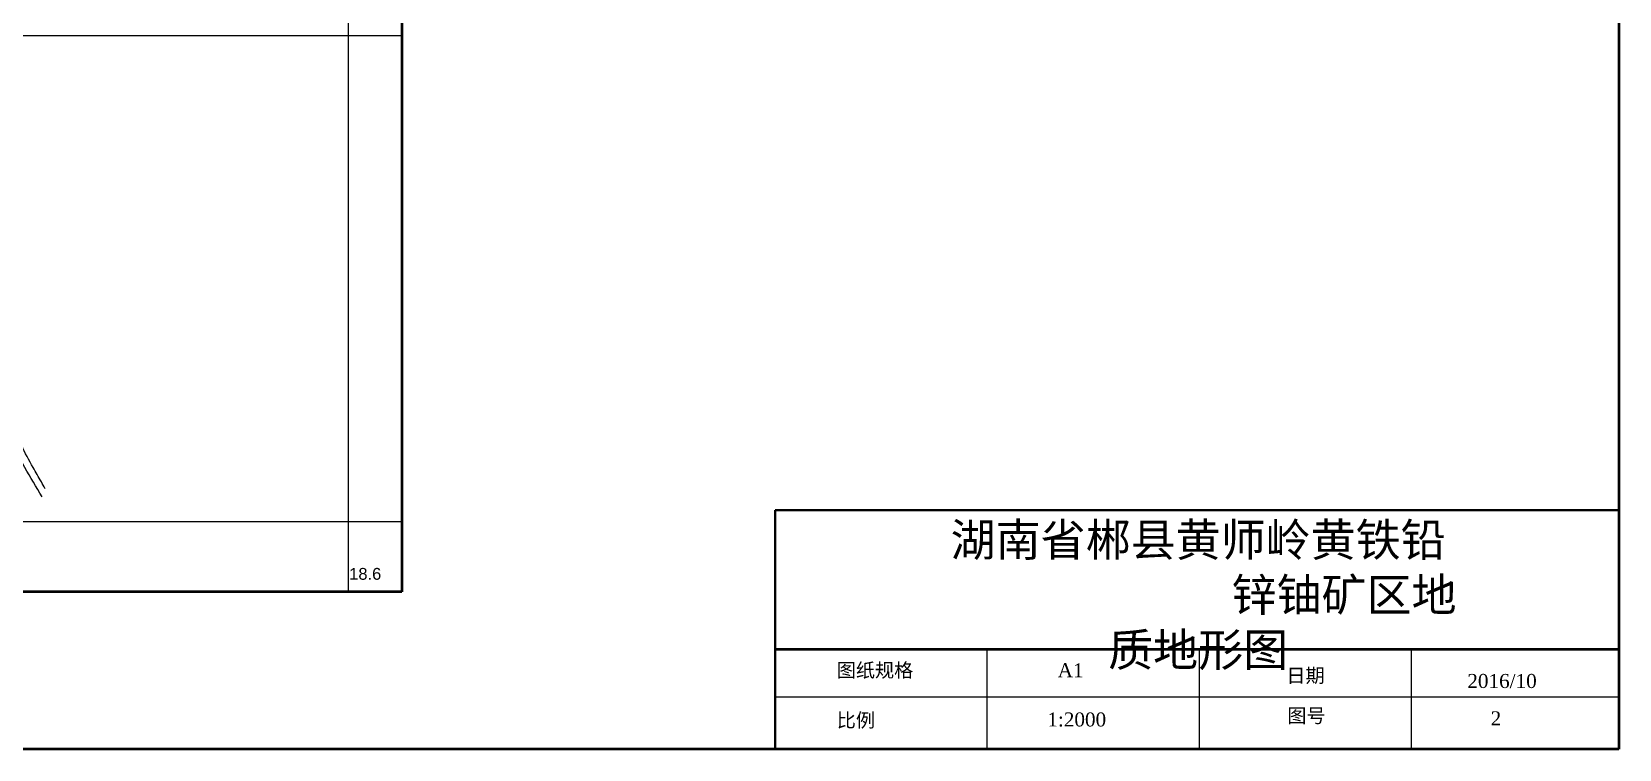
# Model space of a CAD drawing. Header units: millimetres. Extents: x 417511 to 419139, y 2845303 to 2846491.
# Drawn here: x 418466 to 419139, y 2845303 to 2845608 of the extents above; entities that cross this region are included whole.
import ezdxf

# ---------------------------------------------------------------- set-up
doc = ezdxf.new("R2010")
doc.units = ezdxf.units.MM
doc.header["$LTSCALE"] = 0.3
for name, color, linetype in [('图框+网格线', 7, 'Continuous'), ('无效', 7, 'Continuous'), ('注释', 7, 'Continuous')]:
    doc.layers.add(name, color=color, linetype=linetype)
doc.styles.get("Standard").update_dxf_attribs({"font": 'arial.ttf'})

msp = doc.modelspace()

# ---------------------------------------------------------------- linework, layer by layer
at = {"layer": '图框+网格线', "linetype": 'ByBlock', "lineweight": 50}
for p, q in [((419139.12, 2846491.42), (419139.12, 2845303.42)), ((418781.14, 2845345.82), (419139.2, 2845345.82)), ((419139.12, 2845303.42), (417511.12, 2845303.42))]:
    msp.add_line(p, q, dxfattribs=at)
at = {"layer": '图框+网格线'}
for p, q in [((418600, 2846432.27), (418600, 2845370.23)), ((417574.54, 2845606.27), (418622.22, 2845606.27)), ((417574.54, 2845400), (418622.76, 2845400.01))]:
    msp.add_line(p, q, dxfattribs=at)
at = {"layer": '图框+网格线', "lineweight": 50}
for p, q in [((418622.76, 2846432.27), (418622.76, 2845370.23)), ((418622.76, 2845370.23), (417574.54, 2845370.23))]:
    msp.add_line(p, q, dxfattribs=at)
at = {"layer": '图框+网格线', "color": 0, "linetype": 'ByBlock', "lineweight": 40}
for p, q in [((418781.18, 2845404.85), (418781.11, 2845303.42)), ((419139.24, 2845404.84), (418781.18, 2845404.85))]:
    msp.add_line(p, q, dxfattribs=at)
at = {"layer": '图框+网格线', "linetype": 'ByBlock', "lineweight": -3}
for p, q in [((418871.11, 2845303.42), (418871.11, 2845345.82)), ((418961.11, 2845303.42), (418961.11, 2845345.82)), ((419051.11, 2845303.42), (419051.11, 2845345.82)), ((418781.14, 2845325.7), (419139.2, 2845325.7)), ((418781.11, 2845303.42), (418871.11, 2845303.42))]:
    msp.add_line(p, q, dxfattribs=at)
at = {"layer": '无效', "lineweight": -3, "end_tangent": (0, 1)}
msp.add_spline([(418471.41, 2845413.97), (418469.79, 2845416.9), (418466.3, 2845422.93), (418461.44, 2845432.4), (418458.3, 2845441.15), (418452.1, 2845454.5), (418445.58, 2845462.9), (418439.82, 2845475.65), (418433.94, 2845491.86), (418430.46, 2845502.02), (418426.02, 2845509.19), (418423.2, 2845514.32), (418420.38, 2845520.32), (418416.65, 2845527.17), (418411.88, 2845535.17), (418408.02, 2845542.82), (418405.99, 2845548.64), (418403.99, 2845555.29), (418402.87, 2845561.21), (418398.09, 2845572.73), (418395.29, 2845578.49), (418393.63, 2845585.56), (418392.11, 2845591.87), (418390.39, 2845600.67), (418388.3, 2845606.82), (418377.27, 2845621.83), (418370.82, 2845634.36), (418364.71, 2845642.45), (418359.72, 2845647.55), (418350.19, 2845656.57), (418339.63, 2845664.1), (418333.06, 2845667.38), (418325.97, 2845669.76), (418319.9, 2845670.74), (418314.54, 2845670.74), (418311.75, 2845670.28), (418303.69, 2845669.22), (418297.4, 2845668.85), (418293.04, 2845668.85), (418281.19, 2845668.85), (418271.24, 2845669.64), (418266.09, 2845671.04), (418263.65, 2845672.81), (418257.52, 2845677.9), (418255.26, 2845680.35), (418254.11, 2845684.56), (418254.49, 2845689.23), (418256.39, 2845694.93), (418268.8, 2845711.46), (418278.28, 2845724.94), (418283.51, 2845732.83), (418288.33, 2845734.41), (418292.75, 2845740.33), (418297.81, 2845747.39), (418300.04, 2845752.06), (418300.97, 2845755.72)], degree=3, dxfattribs=at)
at = {"layer": '无效', "lineweight": -3}
msp.add_spline([(418470.1, 2845410.53), (418462.81, 2845422.98), (418456.45, 2845436.14), (418451.87, 2845448.71), (418444.93, 2845457.99), (418439.82, 2845467.42), (418434.69, 2845481.32), (418423.2, 2845507.81), (418412.19, 2845528.95), (418404.57, 2845543.76), (418400.84, 2845557.05), (418399.78, 2845564.81), (418393.39, 2845577.33), (418389.98, 2845586.31), (418387.44, 2845598.62), (418384.98, 2845604.32), (418378.16, 2845615.98), (418368.15, 2845628.07), (418358.44, 2845644.04), (418344.85, 2845657.17), (418328.97, 2845666.41), (418319.62, 2845668.26), (418312.08, 2845667.61), (418302.41, 2845666.34), (418290.03, 2845666.34), (418276.93, 2845665.88), (418265.22, 2845668.19), (418256.28, 2845673.14), (418251.25, 2845677.11), (418249.57, 2845681.89), (418251.28, 2845691.46), (418259.21, 2845703.45), (418265.52, 2845710.41), (418272.6, 2845719.04), (418276.89, 2845725.26)], degree=3, dxfattribs=at)

# ---------------------------------------------------------------- texts
at = {"layer": '图框+网格线', "linetype": 'ByBlock', "lineweight": 50, "insert": (418848.23, 2845399.29), "char_height": 14, "attachment_point": 1}
msp.add_mtext_dynamic_manual_height_columns('\\pxqc;{\\fSimSun|b0|i0|c134|p2;湖南省郴县黄师岭黄铁铅               锌铀矿区地质地形图}', width=224.7074, gutter_width=25, heights=[74.17], dxfattribs=at)
at = {"layer": '图框+网格线', "color": 0, "linetype": 'ByBlock', "lineweight": -3, "attachment_point": 1}
for s, width, insert, char_height in [('{\\fSimSun|b0|i0|c134|p2;图纸规格}', 61.7913, (418807.25, 2845339.91), 5.9506), ('{\\fTimes New Roman|b0|i0|c186|p18;A\\fTimes New Roman|b0|i0|c0|p18;1}', 61.7913, (418900.99, 2845339.91), 5.9506), ('{\\fSimSun|b0|i0|c134|p2;日期}', 32.6884, (418998, 2845337.66), 5.9506), ('{\\fTimes New Roman|b0|i0|c186|p18;201\\fTimes New Roman|b0|i0|c0|p18;6\\fTimes New Roman|b0|i0|c186|p18;/\\fTimes New Roman|b0|i0|c0|p18;10}', 32.6884, (419074.78, 2845335.36), 5.95056), ('{\\fSimSun|b0|i0|c134|p2;比例}', 32.6884, (418807.25, 2845318.73), 5.9506), ('{\\fTimes New Roman|b0|i0|c186|p18;1:\\fTimes New Roman|b0|i0|c0|p18;2000}', 32.6884, (418896.59, 2845319.03), 5.9506), ('{\\fSimSun|b0|i0|c134|p2;图号}', 32.6884, (418998.42, 2845320.63), 5.9506), ('{\\fSimSun|b0|i0|c134|p2;      \\fTimes New Roman|b0|i0|c0|p18;2}', 57.3476, (419060.39, 2845319.51), 5.9506)]:
    msp.add_mtext_dynamic_manual_height_columns(s, width=width, gutter_width=25, heights=[0], dxfattribs=dict(at, insert=insert, char_height=char_height))
at = {"layer": '注释', "lineweight": 50, "ltscale": 0.5, "insert": (418600.41, 2845380.34), "char_height": 5, "attachment_point": 1}
msp.add_mtext_dynamic_manual_height_columns('18.6', width=11.2569, gutter_width=25, heights=[0], dxfattribs=at)

doc.saveas('drawing.dxf')
